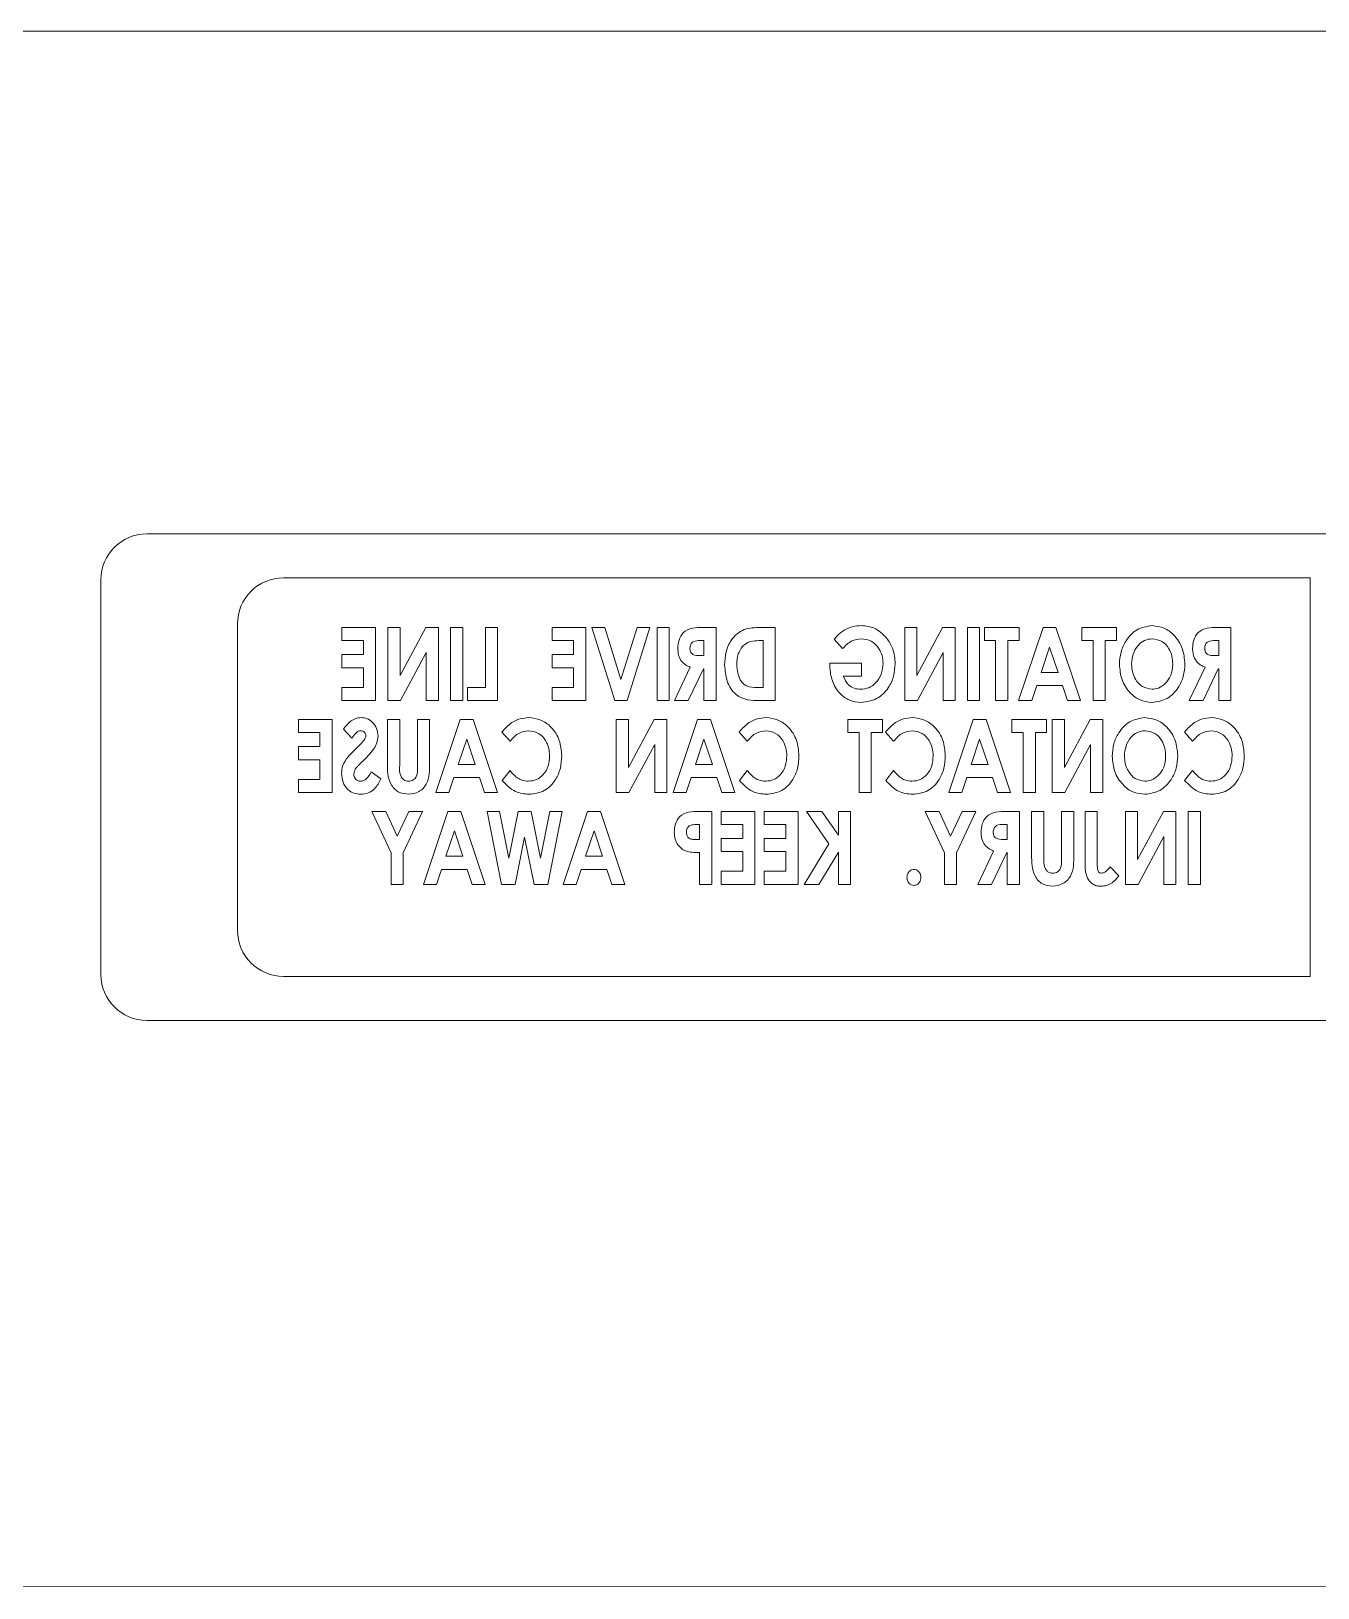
# Model space of a CAD drawing. Header units: feet. Extents: x -21 to 5170, y -254 to 1413.
# Drawn here: x 2312.673 to 2314.267, y 48.975 to 50.904 of the extents above; entities that cross this region are included whole.
import ezdxf

# ---------------------------------------------------------------- set-up
doc = ezdxf.new("R2010")
doc.units = ezdxf.units.FT
doc.header["$MEASUREMENT"] = 0
doc.layers.add('ATI CENTER SUPPORT', color=7, linetype='Continuous')

msp = doc.modelspace()

# ---------------------------------------------------------------- linework, layer by layer
at = {"layer": 'ATI CENTER SUPPORT', "color": 8, "linetype": 'Continuous', "lineweight": 15}
for p, q in [((2318.84262, 50.90399), (2101.30049, 50.90399)), ((2312.8161, 50.28096), (2316.80275, 50.28096)), ((2312.75912, 49.7349), (2312.75912, 50.22398)), ((2314.25791, 50.22635), (2312.98537, 50.22635)), ((2314.25791, 49.73253), (2314.25791, 50.22635)), ((2312.92839, 49.78951), (2312.92839, 50.16937)), ((2313.05782, 50.16486), (2313.05782, 50.14862)), ((2313.09956, 50.16486), (2313.05782, 50.16486)), ((2313.09956, 50.07441), (2313.09956, 50.16486)), ((2313.11476, 50.16486), (2313.11476, 50.07441)), ((2313.12983, 50.16486), (2313.11476, 50.16486)), ((2313.16176, 50.16486), (2313.12983, 50.10534)), ((2313.12983, 50.10534), (2313.12983, 50.16486)), ((2313.17738, 50.16486), (2313.16176, 50.16486)), ((2313.17738, 50.07441), (2313.17738, 50.16486)), ((2313.20765, 50.16486), (2313.19257, 50.16486)), ((2313.19257, 50.16486), (2313.19257, 50.07441)), ((2313.20765, 50.07441), (2313.20765, 50.16486)), ((2313.25067, 50.16486), (2313.2356, 50.16486)), ((2313.2356, 50.16486), (2313.2356, 50.09064)), ((2313.25067, 50.07441), (2313.25067, 50.16486)), ((2313.36003, 50.16486), (2313.31828, 50.16486)), ((2313.31828, 50.16486), (2313.31828, 50.14862)), ((2313.36003, 50.07441), (2313.36003, 50.16486)), ((2313.38359, 50.16486), (2313.36768, 50.16486)), ((2313.36768, 50.16486), (2313.39589, 50.07441)), ((2313.40363, 50.10061), (2313.38359, 50.16486)), ((2313.42364, 50.16486), (2313.40363, 50.10061)), ((2313.41141, 50.07441), (2313.43958, 50.16486)), ((2313.43958, 50.16486), (2313.42364, 50.16486)), ((2313.46347, 50.16486), (2313.44839, 50.16486)), ((2313.44839, 50.16486), (2313.44839, 50.07441)), ((2313.46347, 50.07441), (2313.46347, 50.16486)), ((2313.52157, 50.16486), (2313.50541, 50.16486)), ((2313.52157, 50.07441), (2313.52157, 50.16486)), ((2313.59475, 50.16486), (2313.57694, 50.16486)), ((2313.59475, 50.07441), (2313.59475, 50.16486)), ((2313.77032, 50.16486), (2313.75525, 50.16486)), ((2313.75525, 50.16486), (2313.75525, 50.07441)), ((2313.80225, 50.16486), (2313.77032, 50.10534)), ((2313.77032, 50.10534), (2313.77032, 50.16486)), ((2313.81787, 50.16486), (2313.80225, 50.16486)), ((2313.81787, 50.07441), (2313.81787, 50.16486)), ((2313.84814, 50.16486), (2313.83306, 50.16486)), ((2313.83306, 50.16486), (2313.83306, 50.07441)), ((2313.84814, 50.07441), (2313.84814, 50.16486)), ((2313.89696, 50.16486), (2313.85405, 50.16486)), ((2313.85405, 50.16486), (2313.85405, 50.14862)), ((2313.9267, 50.16486), (2313.89649, 50.07441)), ((2313.89696, 50.14862), (2313.89696, 50.16486)), ((2313.94277, 50.16486), (2313.9267, 50.16486)), ((2313.97303, 50.07441), (2313.94277, 50.16486)), ((2314.0178, 50.16486), (2313.97489, 50.16486)), ((2313.97489, 50.16486), (2313.97489, 50.14862)), ((2314.0178, 50.14862), (2314.0178, 50.16486)), ((2314.15951, 50.16486), (2314.14335, 50.16486)), ((2314.15951, 50.07441), (2314.15951, 50.16486)), ((2313.05782, 50.14862), (2313.08449, 50.14862)), ((2313.08449, 50.14862), (2313.08449, 50.13123)), ((2313.31828, 50.14862), (2313.34495, 50.14862)), ((2313.34495, 50.14862), (2313.34495, 50.13123)), ((2313.50234, 50.14862), (2313.5065, 50.14862)), ((2313.5065, 50.14862), (2313.5065, 50.13007)), ((2313.57458, 50.14862), (2313.57967, 50.14862)), ((2313.57967, 50.14862), (2313.57967, 50.09064)), ((2313.66794, 50.15047), (2313.67837, 50.13871)), ((2313.85405, 50.14862), (2313.86797, 50.14862)), ((2313.86797, 50.14862), (2313.86797, 50.07441)), ((2313.88305, 50.14862), (2313.89696, 50.14862)), ((2313.88305, 50.07441), (2313.88305, 50.14862)), ((2313.97489, 50.14862), (2313.9888, 50.14862)), ((2313.9888, 50.14862), (2313.9888, 50.07441)), ((2314.00388, 50.07441), (2314.00388, 50.14862)), ((2314.00388, 50.14862), (2314.0178, 50.14862)), ((2314.14029, 50.14862), (2314.14443, 50.14862)), ((2314.14443, 50.14862), (2314.14443, 50.13007)), ((2313.05782, 50.13123), (2313.05782, 50.11499)), ((2313.08449, 50.13123), (2313.05782, 50.13123)), ((2313.13047, 50.07441), (2313.1623, 50.13375)), ((2313.1623, 50.13375), (2313.1623, 50.07441)), ((2313.31828, 50.13123), (2313.31828, 50.11499)), ((2313.34495, 50.13123), (2313.31828, 50.13123)), ((2313.5065, 50.13007), (2313.50175, 50.13007)), ((2313.77096, 50.07441), (2313.80279, 50.13375)), ((2313.80279, 50.13375), (2313.80279, 50.07441)), ((2313.92423, 50.1092), (2313.93476, 50.1406)), ((2313.93476, 50.1406), (2313.94529, 50.1092)), ((2314.14443, 50.13007), (2314.13969, 50.13007)), ((2313.05782, 50.11499), (2313.08449, 50.11499)), ((2313.08449, 50.11499), (2313.08449, 50.09064)), ((2313.31828, 50.11499), (2313.34495, 50.11499)), ((2313.34495, 50.11499), (2313.34495, 50.09064)), ((2313.48953, 50.11568), (2313.46997, 50.07441)), ((2313.48709, 50.07441), (2313.50579, 50.11383)), ((2313.50579, 50.11383), (2313.5065, 50.11383)), ((2313.5065, 50.11383), (2313.5065, 50.07441)), ((2313.66247, 50.12079), (2313.66236, 50.11693)), ((2313.70179, 50.12079), (2313.66247, 50.12079)), ((2313.70179, 50.10456), (2313.70179, 50.12079)), ((2313.94529, 50.1092), (2313.92423, 50.1092)), ((2314.12747, 50.11568), (2314.1079, 50.07441)), ((2314.12503, 50.07441), (2314.14373, 50.11383)), ((2314.14373, 50.11383), (2314.14443, 50.11383)), ((2314.14443, 50.11383), (2314.14443, 50.07441)), ((2313.08449, 50.09064), (2313.05782, 50.09064)), ((2313.05782, 50.09064), (2313.05782, 50.07441)), ((2313.2356, 50.09064), (2313.21356, 50.09064)), ((2313.21356, 50.09064), (2313.21356, 50.07441)), ((2313.34495, 50.09064), (2313.31828, 50.09064)), ((2313.31828, 50.09064), (2313.31828, 50.07441)), ((2313.57967, 50.09064), (2313.5727, 50.09064)), ((2313.67915, 50.10456), (2313.70179, 50.10456)), ((2313.91266, 50.07441), (2313.91884, 50.09296)), ((2313.91884, 50.09296), (2313.95071, 50.09296)), ((2313.95071, 50.09296), (2313.95691, 50.07441)), ((2313.05782, 50.07441), (2313.09956, 50.07441)), ((2313.11476, 50.07441), (2313.13047, 50.07441)), ((2313.1623, 50.07441), (2313.17738, 50.07441)), ((2313.19257, 50.07441), (2313.20765, 50.07441)), ((2313.21356, 50.07441), (2313.25067, 50.07441)), ((2313.31828, 50.07441), (2313.36003, 50.07441)), ((2313.39589, 50.07441), (2313.41141, 50.07441)), ((2313.44839, 50.07441), (2313.46347, 50.07441)), ((2313.46997, 50.07441), (2313.48709, 50.07441)), ((2313.5065, 50.07441), (2313.52157, 50.07441)), ((2313.57666, 50.07441), (2313.59475, 50.07441)), ((2313.75525, 50.07441), (2313.77096, 50.07441)), ((2313.80279, 50.07441), (2313.81787, 50.07441)), ((2313.83306, 50.07441), (2313.84814, 50.07441)), ((2313.86797, 50.07441), (2313.88305, 50.07441)), ((2313.89649, 50.07441), (2313.91266, 50.07441)), ((2313.95691, 50.07441), (2313.97303, 50.07441)), ((2313.9888, 50.07441), (2314.00388, 50.07441)), ((2314.1079, 50.07441), (2314.12503, 50.07441)), ((2314.14443, 50.07441), (2314.15951, 50.07441)), ((2313.04569, 50.0509), (2313.00394, 50.0509)), ((2313.00394, 50.0509), (2313.00394, 50.03467)), ((2313.04569, 49.96045), (2313.04569, 50.0509)), ((2313.12942, 50.0509), (2313.11434, 50.0509)), ((2313.11434, 50.0509), (2313.11434, 49.99694)), ((2313.12942, 49.9942), (2313.12942, 50.0509)), ((2313.16652, 50.0509), (2313.15145, 50.0509)), ((2313.15145, 50.0509), (2313.15145, 49.99205)), ((2313.16652, 49.99694), (2313.16652, 50.0509)), ((2313.20438, 50.0509), (2313.17418, 49.96045)), ((2313.22046, 50.0509), (2313.20438, 50.0509)), ((2313.25072, 49.96045), (2313.22046, 50.0509)), ((2313.39788, 50.0509), (2313.39788, 49.96045)), ((2313.41296, 50.0509), (2313.39788, 50.0509)), ((2313.44488, 50.0509), (2313.41296, 49.99138)), ((2313.41296, 49.99138), (2313.41296, 50.0509)), ((2313.4605, 50.0509), (2313.44488, 50.0509)), ((2313.4605, 49.96045), (2313.4605, 50.0509)), ((2313.49836, 50.0509), (2313.46816, 49.96045)), ((2313.51444, 50.0509), (2313.49836, 50.0509)), ((2313.54469, 49.96045), (2313.51444, 50.0509)), ((2313.72781, 50.0509), (2313.6849, 50.0509)), ((2313.6849, 50.0509), (2313.6849, 50.03467)), ((2313.72781, 50.03467), (2313.72781, 50.0509)), ((2313.84, 50.0509), (2313.80979, 49.96045)), ((2313.85607, 50.0509), (2313.84, 50.0509)), ((2313.88633, 49.96045), (2313.85607, 50.0509)), ((2313.9311, 50.0509), (2313.88819, 50.0509)), ((2313.88819, 50.0509), (2313.88819, 50.03467)), ((2313.9311, 50.03467), (2313.9311, 50.0509)), ((2313.95325, 50.0509), (2313.93817, 50.0509)), ((2313.93817, 50.0509), (2313.93817, 49.96045)), ((2313.95325, 49.99138), (2313.95325, 50.0509)), ((2313.98518, 50.0509), (2313.95325, 49.99138)), ((2314.00079, 50.0509), (2313.98518, 50.0509)), ((2314.00079, 49.96045), (2314.00079, 50.0509)), ((2313.00394, 50.03467), (2313.03061, 50.03467)), ((2313.03061, 50.03467), (2313.03061, 50.01727)), ((2313.05972, 50.03882), (2313.07012, 50.02771)), ((2313.25605, 50.03521), (2313.26616, 50.02383)), ((2313.55003, 50.03521), (2313.56014, 50.02383)), ((2313.6849, 50.03467), (2313.69881, 50.03467)), ((2313.69881, 50.03467), (2313.69881, 49.96045)), ((2313.71389, 49.96045), (2313.71389, 50.03467)), ((2313.71389, 50.03467), (2313.72781, 50.03467)), ((2313.7314, 50.03521), (2313.74151, 50.02383)), ((2313.88819, 50.03467), (2313.9021, 50.03467)), ((2313.9021, 50.03467), (2313.9021, 49.96045)), ((2313.91718, 49.96045), (2313.91718, 50.03467)), ((2313.91718, 50.03467), (2313.9311, 50.03467)), ((2314.10192, 50.03521), (2314.11203, 50.02383)), ((2313.03061, 50.01727), (2313.00394, 50.01727)), ((2313.00394, 50.01727), (2313.00394, 50.00103)), ((2313.20192, 49.99524), (2313.21245, 50.02664)), ((2313.21245, 50.02664), (2313.22297, 49.99524)), ((2313.41359, 49.96045), (2313.44542, 50.01979)), ((2313.44542, 50.01979), (2313.44542, 49.96045)), ((2313.4959, 49.99524), (2313.50642, 50.02664)), ((2313.50642, 50.02664), (2313.51695, 49.99524)), ((2313.83754, 49.99524), (2313.84806, 50.02664)), ((2313.84806, 50.02664), (2313.85859, 49.99524)), ((2313.95388, 49.96045), (2313.98572, 50.01979)), ((2313.98572, 50.01979), (2313.98572, 49.96045)), ((2313.00394, 50.00103), (2313.03061, 50.00103)), ((2313.03061, 50.00103), (2313.03061, 49.97668)), ((2313.22297, 49.99524), (2313.20192, 49.99524)), ((2313.51695, 49.99524), (2313.4959, 49.99524)), ((2313.85859, 49.99524), (2313.83754, 49.99524)), ((2313.03061, 49.97668), (2313.00394, 49.97668)), ((2313.00394, 49.97668), (2313.00394, 49.96045)), ((2313.1061, 49.97739), (2313.09393, 49.98596)), ((2313.19034, 49.96045), (2313.19652, 49.979)), ((2313.19652, 49.979), (2313.22839, 49.979)), ((2313.22839, 49.979), (2313.23459, 49.96045)), ((2313.26616, 49.98752), (2313.25636, 49.9754)), ((2313.48432, 49.96045), (2313.4905, 49.979)), ((2313.4905, 49.979), (2313.52237, 49.979)), ((2313.52237, 49.979), (2313.52857, 49.96045)), ((2313.56014, 49.98752), (2313.55034, 49.9754)), ((2313.74151, 49.98752), (2313.73171, 49.9754)), ((2313.82596, 49.96045), (2313.83214, 49.979)), ((2313.83214, 49.979), (2313.86401, 49.979)), ((2313.86401, 49.979), (2313.87021, 49.96045)), ((2314.11203, 49.98752), (2314.10222, 49.9754)), ((2313.00394, 49.96045), (2313.04569, 49.96045)), ((2313.17418, 49.96045), (2313.19034, 49.96045)), ((2313.23459, 49.96045), (2313.25072, 49.96045)), ((2313.39788, 49.96045), (2313.41359, 49.96045)), ((2313.44542, 49.96045), (2313.4605, 49.96045)), ((2313.46816, 49.96045), (2313.48432, 49.96045)), ((2313.52857, 49.96045), (2313.54469, 49.96045)), ((2313.69881, 49.96045), (2313.71389, 49.96045)), ((2313.80979, 49.96045), (2313.82596, 49.96045)), ((2313.87021, 49.96045), (2313.88633, 49.96045)), ((2313.9021, 49.96045), (2313.91718, 49.96045)), ((2313.93817, 49.96045), (2313.95388, 49.96045)), ((2313.98572, 49.96045), (2314.00079, 49.96045)), ((2313.11208, 49.93694), (2313.09504, 49.93694)), ((2313.09504, 49.93694), (2313.11881, 49.88566)), ((2313.12635, 49.90614), (2313.11208, 49.93694)), ((2313.14065, 49.93694), (2313.12635, 49.90614)), ((2313.13389, 49.88566), (2313.15766, 49.93694)), ((2313.15766, 49.93694), (2313.14065, 49.93694)), ((2313.18915, 49.93694), (2313.15894, 49.84649)), ((2313.20522, 49.93694), (2313.18915, 49.93694)), ((2313.23548, 49.84649), (2313.20522, 49.93694)), ((2313.25326, 49.93694), (2313.23791, 49.93694)), ((2313.23791, 49.93694), (2313.25566, 49.84649)), ((2313.26459, 49.87919), (2313.25326, 49.93694)), ((2313.27625, 49.93694), (2313.26459, 49.87919)), ((2313.29229, 49.93694), (2313.27625, 49.93694)), ((2313.30402, 49.87919), (2313.29229, 49.93694)), ((2313.31536, 49.93694), (2313.30402, 49.87919)), ((2313.31291, 49.84649), (2313.33069, 49.93694)), ((2313.33069, 49.93694), (2313.31536, 49.93694)), ((2313.36217, 49.93694), (2313.33196, 49.84649)), ((2313.37824, 49.93694), (2313.36217, 49.93694)), ((2313.4085, 49.84649), (2313.37824, 49.93694)), ((2313.51612, 49.93694), (2313.50036, 49.93694)), ((2313.51612, 49.84649), (2313.51612, 49.93694)), ((2313.56958, 49.93694), (2313.52783, 49.93694)), ((2313.52783, 49.93694), (2313.52783, 49.92071)), ((2313.56958, 49.84649), (2313.56958, 49.93694)), ((2313.5813, 49.93694), (2313.5813, 49.92071)), ((2313.62304, 49.93694), (2313.5813, 49.93694)), ((2313.62304, 49.84649), (2313.62304, 49.93694)), ((2313.65257, 49.93694), (2313.6334, 49.93694)), ((2313.6334, 49.93694), (2313.66107, 49.89693)), ((2313.67303, 49.90739), (2313.65257, 49.93694)), ((2313.6881, 49.93694), (2313.67303, 49.93694)), ((2313.67303, 49.93694), (2313.67303, 49.90739)), ((2313.6881, 49.84649), (2313.6881, 49.93694)), ((2313.78076, 49.93694), (2313.80453, 49.88566)), ((2313.79779, 49.93694), (2313.78076, 49.93694)), ((2313.81207, 49.90614), (2313.79779, 49.93694)), ((2313.82637, 49.93694), (2313.81207, 49.90614)), ((2313.81961, 49.88566), (2313.84338, 49.93694)), ((2313.84338, 49.93694), (2313.82637, 49.93694)), ((2313.89742, 49.93694), (2313.88126, 49.93694)), ((2313.89742, 49.84649), (2313.89742, 49.93694)), ((2313.92769, 49.93694), (2313.91261, 49.93694)), ((2313.91261, 49.93694), (2313.91261, 49.88298)), ((2313.92769, 49.88024), (2313.92769, 49.93694)), ((2313.94972, 49.93694), (2313.94972, 49.87809)), ((2313.9648, 49.93694), (2313.94972, 49.93694)), ((2313.9648, 49.88298), (2313.9648, 49.93694)), ((2313.99391, 49.93694), (2313.97883, 49.93694)), ((2313.97883, 49.93694), (2313.97883, 49.87689)), ((2313.99391, 49.87312), (2313.99391, 49.93694)), ((2314.04389, 49.93694), (2314.02882, 49.93694)), ((2314.02882, 49.93694), (2314.02882, 49.84649)), ((2314.07582, 49.93694), (2314.04389, 49.87742)), ((2314.04389, 49.87742), (2314.04389, 49.93694)), ((2314.09144, 49.93694), (2314.07582, 49.93694)), ((2314.09144, 49.84649), (2314.09144, 49.93694)), ((2314.10663, 49.93694), (2314.10663, 49.84649)), ((2314.12171, 49.93694), (2314.10663, 49.93694)), ((2314.12171, 49.84649), (2314.12171, 49.93694)), ((2313.18668, 49.88128), (2313.19721, 49.91268)), ((2313.19721, 49.91268), (2313.20774, 49.88128)), ((2313.35971, 49.88128), (2313.37024, 49.91268)), ((2313.37024, 49.91268), (2313.38076, 49.88128)), ((2313.49708, 49.92071), (2313.50105, 49.92071)), ((2313.50105, 49.92071), (2313.50105, 49.90215)), ((2313.52783, 49.92071), (2313.55451, 49.92071)), ((2313.55451, 49.92071), (2313.55451, 49.90331)), ((2313.5813, 49.92071), (2313.60797, 49.92071)), ((2313.60797, 49.92071), (2313.60797, 49.90331)), ((2313.8782, 49.92071), (2313.88235, 49.92071)), ((2313.88235, 49.92071), (2313.88235, 49.90215)), ((2313.27249, 49.84649), (2313.2843, 49.90496)), ((2313.2843, 49.90496), (2313.29617, 49.84649)), ((2313.50105, 49.90215), (2313.49657, 49.90215)), ((2313.52783, 49.90331), (2313.52783, 49.88708)), ((2313.55451, 49.90331), (2313.52783, 49.90331)), ((2313.5813, 49.90331), (2313.5813, 49.88708)), ((2313.60797, 49.90331), (2313.5813, 49.90331)), ((2313.66107, 49.89693), (2313.6307, 49.84649)), ((2313.88235, 49.90215), (2313.8776, 49.90215)), ((2314.04452, 49.84649), (2314.07636, 49.90583)), ((2314.07636, 49.90583), (2314.07636, 49.84649)), ((2313.11881, 49.88566), (2313.11881, 49.84649)), ((2313.13389, 49.84649), (2313.13389, 49.88566)), ((2313.20774, 49.88128), (2313.18668, 49.88128)), ((2313.38076, 49.88128), (2313.35971, 49.88128)), ((2313.50105, 49.88592), (2313.50105, 49.84649)), ((2313.52783, 49.88708), (2313.55451, 49.88708)), ((2313.55451, 49.88708), (2313.55451, 49.86272)), ((2313.5813, 49.88708), (2313.60797, 49.88708)), ((2313.60797, 49.88708), (2313.60797, 49.86272)), ((2313.64896, 49.84649), (2313.67303, 49.88646)), ((2313.67303, 49.88646), (2313.67303, 49.84649)), ((2313.80453, 49.88566), (2313.80453, 49.84649)), ((2313.81961, 49.84649), (2313.81961, 49.88566)), ((2313.86539, 49.88776), (2313.84582, 49.84649)), ((2313.86294, 49.84649), (2313.88164, 49.88592)), ((2313.88164, 49.88592), (2313.88235, 49.88592)), ((2313.88235, 49.88592), (2313.88235, 49.84649)), ((2313.1751, 49.84649), (2313.18128, 49.86504)), ((2313.18128, 49.86504), (2313.21316, 49.86504)), ((2313.21316, 49.86504), (2313.21935, 49.84649)), ((2313.34813, 49.84649), (2313.35431, 49.86504)), ((2313.35431, 49.86504), (2313.38618, 49.86504)), ((2313.38618, 49.86504), (2313.39237, 49.84649)), ((2313.55451, 49.86272), (2313.52783, 49.86272)), ((2313.52783, 49.86272), (2313.52783, 49.84649)), ((2313.60797, 49.86272), (2313.5813, 49.86272)), ((2313.5813, 49.86272), (2313.5813, 49.84649)), ((2314.02058, 49.85698), (2314.00972, 49.86834)), ((2313.11881, 49.84649), (2313.13389, 49.84649)), ((2313.15894, 49.84649), (2313.1751, 49.84649)), ((2313.21935, 49.84649), (2313.23548, 49.84649)), ((2313.25566, 49.84649), (2313.27249, 49.84649)), ((2313.29617, 49.84649), (2313.31291, 49.84649)), ((2313.33196, 49.84649), (2313.34813, 49.84649)), ((2313.39237, 49.84649), (2313.4085, 49.84649)), ((2313.50105, 49.84649), (2313.51612, 49.84649)), ((2313.52783, 49.84649), (2313.56958, 49.84649)), ((2313.5813, 49.84649), (2313.62304, 49.84649)), ((2313.6307, 49.84649), (2313.64896, 49.84649)), ((2313.67303, 49.84649), (2313.6881, 49.84649)), ((2313.80453, 49.84649), (2313.81961, 49.84649)), ((2313.84582, 49.84649), (2313.86294, 49.84649)), ((2313.88235, 49.84649), (2313.89742, 49.84649)), ((2314.02882, 49.84649), (2314.04452, 49.84649)), ((2314.07636, 49.84649), (2314.09144, 49.84649)), ((2314.10663, 49.84649), (2314.12171, 49.84649)), ((2314.25791, 49.73253), (2312.98537, 49.73253)), ((2312.8161, 49.67792), (2316.80275, 49.67792))]:
    msp.add_line(p, q, dxfattribs=at)
msp.add_lwpolyline([(2317.87777, 48.97464), (2102.26535, 49.0547)], dxfattribs=at)
for centre, start, end in [((2312.8161, 50.22397), 90.0039, 179.9957), ((2312.98537, 50.16937), 89.99607, 180.00352), ((2312.98537, 49.7895), 179.9965, 270.0039), ((2312.8161, 49.73491), 180.00427, 269.99612)]:
    msp.add_arc(centre, 0.05698, start, end, dxfattribs=at)
for points, knots in [([(2313.50541, 50.16486), (2313.50103, 50.16487), (2313.49234, 50.16488), (2313.48057, 50.15969), (2313.47481, 50.14946), (2313.47429, 50.1426), (2313.47402, 50.13917)], [0, 0, 0, 0, 0.2818154, 0.5589455, 0.779141, 1, 1, 1, 1]), ([(2313.57694, 50.16486), (2313.56986, 50.16477), (2313.55582, 50.1646), (2313.54009, 50.15128), (2313.53313, 50.13469), (2313.53246, 50.12381), (2313.53212, 50.11836)], [0, 0, 0, 0, 0.2811139, 0.5579627, 0.7787629, 1, 1, 1, 1]), ([(2313.70164, 50.16718), (2313.69795, 50.16697), (2313.69135, 50.16659), (2313.68527, 50.16403), (2313.68259, 50.1629)], [0, 0, 0, 0, 0.5597584, 1, 1, 1, 1]), ([(2313.7333, 50.15136), (2313.72839, 50.15643), (2313.7196, 50.16551), (2313.70714, 50.16667), (2313.70164, 50.16718)], [0, 0, 0, 0, 0.558959, 1, 1, 1, 1]), ([(2314.06182, 50.16718), (2314.05533, 50.16611), (2314.04231, 50.16395), (2314.02958, 50.14991), (2314.0224, 50.13472), (2314.02173, 50.12448), (2314.02139, 50.11936)], [0, 0, 0, 0, 0.27840013, 0.55838051, 0.77905203, 1, 1, 1, 1]), ([(2314.10257, 50.11967), (2314.10195, 50.12617), (2314.10072, 50.13916), (2314.09076, 50.15483), (2314.07712, 50.16521), (2314.06692, 50.16652), (2314.06182, 50.16718)], [0, 0, 0, 0, 0.2802821, 0.560118, 0.7803087, 1, 1, 1, 1]), ([(2314.14335, 50.16486), (2314.13896, 50.16487), (2314.13028, 50.16488), (2314.11851, 50.15968), (2314.11275, 50.14946), (2314.11223, 50.1426), (2314.11197, 50.13917)], [0, 0, 0, 0, 0.2818399, 0.5589072, 0.7791218, 1, 1, 1, 1]), ([(2313.4891, 50.13938), (2313.48927, 50.14095), (2313.48953, 50.14329), (2313.49133, 50.14588), (2313.49502, 50.14882), (2313.49909, 50.14871), (2313.50234, 50.14862)], [0, 0, 0, 0, 0.2498098, 0.375475, 0.5010183, 1, 1, 1, 1]), ([(2313.55423, 50.14138), (2313.55577, 50.14279), (2313.55884, 50.14563), (2313.56597, 50.14818), (2313.57132, 50.14846), (2313.57458, 50.14862)], [0, 0, 0, 0, 0.2796099, 0.5597544, 1, 1, 1, 1]), ([(2313.68259, 50.1629), (2313.6795, 50.161), (2313.67398, 50.15759), (2313.66979, 50.15265), (2313.66794, 50.15047)], [0, 0, 0, 0, 0.5592263, 1, 1, 1, 1]), ([(2313.67837, 50.13871), (2313.68194, 50.1425), (2313.68831, 50.14926), (2313.69744, 50.15043), (2313.70146, 50.15094)], [0, 0, 0, 0, 0.5600741, 1, 1, 1, 1]), ([(2313.70146, 50.15094), (2313.70574, 50.15034), (2313.71432, 50.14912), (2313.72294, 50.14012), (2313.72778, 50.13019), (2313.72823, 50.12347), (2313.72846, 50.1201)], [0, 0, 0, 0, 0.2788496, 0.5585137, 0.7791142, 1, 1, 1, 1]), ([(2313.74353, 50.12009), (2313.74305, 50.12642), (2313.74218, 50.13773), (2313.73601, 50.14719), (2313.7333, 50.15136)], [0, 0, 0, 0, 0.5596332, 1, 1, 1, 1]), ([(2314.03647, 50.11958), (2314.03681, 50.12379), (2314.03748, 50.13222), (2314.04363, 50.14246), (2314.05209, 50.14971), (2314.05872, 50.15053), (2314.06204, 50.15094)], [0, 0, 0, 0, 0.2804857, 0.5604562, 0.7804608, 1, 1, 1, 1]), ([(2314.06204, 50.15094), (2314.06626, 50.15026), (2314.07473, 50.14888), (2314.0828, 50.13948), (2314.08695, 50.12942), (2314.08731, 50.12278), (2314.08749, 50.11945)], [0, 0, 0, 0, 0.27834757, 0.55808864, 0.77886325, 1, 1, 1, 1]), ([(2314.12704, 50.13938), (2314.12721, 50.14095), (2314.12747, 50.14329), (2314.12926, 50.14589), (2314.13297, 50.14882), (2314.13704, 50.14871), (2314.14029, 50.14862)], [0, 0, 0, 0, 0.24972223, 0.3753701, 0.50108735, 1, 1, 1, 1]), ([(2313.47402, 50.13917), (2313.47419, 50.13634), (2313.47452, 50.13069), (2313.47809, 50.12345), (2313.48347, 50.11843), (2313.48751, 50.1166), (2313.48953, 50.11568)], [0, 0, 0, 0, 0.2802423, 0.5596173, 0.7796806, 1, 1, 1, 1]), ([(2313.50175, 50.13007), (2313.4986, 50.13009), (2313.49466, 50.13011), (2313.49092, 50.13286), (2313.48933, 50.13554), (2313.48919, 50.13785), (2313.4891, 50.13938)], [0, 0, 0, 0, 0.498917, 0.6241425, 0.7496627, 1, 1, 1, 1]), ([(2313.5472, 50.11865), (2313.5474, 50.12327), (2313.54774, 50.13152), (2313.55225, 50.13837), (2313.55423, 50.14138)], [0, 0, 0, 0, 0.5606427, 1, 1, 1, 1]), ([(2314.11197, 50.13917), (2314.11213, 50.13634), (2314.11246, 50.13069), (2314.11603, 50.12345), (2314.1214, 50.11843), (2314.12545, 50.1166), (2314.12747, 50.11568)], [0, 0, 0, 0, 0.2802357, 0.5596041, 0.7795523, 1, 1, 1, 1]), ([(2314.13969, 50.13007), (2314.13654, 50.13009), (2314.1326, 50.13011), (2314.12886, 50.13286), (2314.12727, 50.13554), (2314.12713, 50.13785), (2314.12704, 50.13938)], [0, 0, 0, 0, 0.498917, 0.6241425, 0.7496627, 1, 1, 1, 1]), ([(2313.53212, 50.11836), (2313.53269, 50.11163), (2313.53383, 50.09822), (2313.54412, 50.08117), (2313.56075, 50.0742), (2313.57133, 50.07434), (2313.57666, 50.07441)], [0, 0, 0, 0, 0.2808666, 0.5600273, 0.7784204, 1, 1, 1, 1]), ([(2313.5727, 50.09064), (2313.56798, 50.09069), (2313.5614, 50.09076), (2313.55453, 50.09554), (2313.54854, 50.10371), (2313.54779, 50.11211), (2313.5472, 50.11865)], [0, 0, 0, 0, 0.31409677, 0.43769433, 0.56155964, 1, 1, 1, 1]), ([(2313.66236, 50.11693), (2313.66302, 50.11077), (2313.66434, 50.09844), (2313.67346, 50.08334), (2313.68658, 50.07347), (2313.69634, 50.07255), (2313.70122, 50.07209)], [0, 0, 0, 0, 0.2802094, 0.5602716, 0.7800197, 1, 1, 1, 1]), ([(2313.72846, 50.1201), (2313.72806, 50.11569), (2313.72727, 50.10687), (2313.7203, 50.09637), (2313.71098, 50.08943), (2313.70404, 50.08869), (2313.70057, 50.08832)], [0, 0, 0, 0, 0.2802493, 0.5601011, 0.7800796, 1, 1, 1, 1]), ([(2313.70122, 50.07209), (2313.70794, 50.07296), (2313.72136, 50.07471), (2313.73511, 50.08863), (2313.74229, 50.10434), (2313.74312, 50.11484), (2313.74353, 50.12009)], [0, 0, 0, 0, 0.27911308, 0.55828099, 0.7790897, 1, 1, 1, 1]), ([(2314.02139, 50.11936), (2314.02194, 50.11288), (2314.02304, 50.09992), (2314.03307, 50.08447), (2314.04642, 50.07382), (2314.05661, 50.07266), (2314.06171, 50.07209)], [0, 0, 0, 0, 0.280298, 0.5601716, 0.7802075, 1, 1, 1, 1]), ([(2314.06176, 50.08832), (2314.05759, 50.08904), (2314.04922, 50.09049), (2314.04132, 50.09982), (2314.03704, 50.10971), (2314.03666, 50.11629), (2314.03647, 50.11958)], [0, 0, 0, 0, 0.27811956, 0.5581464, 0.77894612, 1, 1, 1, 1]), ([(2314.06171, 50.07209), (2314.06826, 50.07304), (2314.08139, 50.07496), (2314.09422, 50.08906), (2314.10151, 50.10425), (2314.10221, 50.11453), (2314.10257, 50.11967)], [0, 0, 0, 0, 0.2786625, 0.5583659, 0.7790941, 1, 1, 1, 1]), ([(2314.08749, 50.11945), (2314.08714, 50.11437), (2314.08649, 50.10531), (2314.08077, 50.09834), (2314.07825, 50.09528)], [0, 0, 0, 0, 0.5601541, 1, 1, 1, 1]), ([(2313.70057, 50.08832), (2313.69787, 50.08853), (2313.69247, 50.08894), (2313.68397, 50.09432), (2313.68098, 50.10067), (2313.67915, 50.10456)], [0, 0, 0, 0, 0.2806202, 0.5604217, 1, 1, 1, 1]), ([(2314.07825, 50.09528), (2314.07553, 50.09308), (2314.07068, 50.08914), (2314.06449, 50.08857), (2314.06176, 50.08832)], [0, 0, 0, 0, 0.5596243, 1, 1, 1, 1]), ([(2313.08171, 50.05322), (2313.07915, 50.05294), (2313.07403, 50.05237), (2313.06621, 50.04719), (2313.06218, 50.04199), (2313.05972, 50.03882)], [0, 0, 0, 0, 0.279604, 0.5593755, 1, 1, 1, 1]), ([(2313.10263, 50.03028), (2313.10231, 50.03352), (2313.10166, 50.04), (2313.09627, 50.04751), (2313.08936, 50.05248), (2313.08426, 50.05297), (2313.08171, 50.05322)], [0, 0, 0, 0, 0.2800134, 0.5598155, 0.7799746, 1, 1, 1, 1]), ([(2313.28943, 50.05322), (2313.28576, 50.05289), (2313.27843, 50.05224), (2313.26629, 50.04657), (2313.25993, 50.03951), (2313.25605, 50.03521)], [0, 0, 0, 0, 0.2802182, 0.5606496, 1, 1, 1, 1]), ([(2313.33027, 50.00582), (2313.32975, 50.01236), (2313.32871, 50.02541), (2313.31864, 50.04116), (2313.30478, 50.0513), (2313.29454, 50.05258), (2313.28943, 50.05322)], [0, 0, 0, 0, 0.2804239, 0.5599108, 0.7802019, 1, 1, 1, 1]), ([(2313.58341, 50.05322), (2313.57974, 50.05289), (2313.57241, 50.05224), (2313.56027, 50.04657), (2313.55391, 50.03951), (2313.55003, 50.03521)], [0, 0, 0, 0, 0.2802182, 0.5606496, 1, 1, 1, 1]), ([(2313.62425, 50.00582), (2313.62373, 50.01236), (2313.62269, 50.02541), (2313.61262, 50.04116), (2313.59875, 50.0513), (2313.58852, 50.05258), (2313.58341, 50.05322)], [0, 0, 0, 0, 0.2804239, 0.5599108, 0.7802019, 1, 1, 1, 1]), ([(2313.76478, 50.05322), (2313.76111, 50.05289), (2313.75378, 50.05224), (2313.74164, 50.04657), (2313.73528, 50.03951), (2313.7314, 50.03521)], [0, 0, 0, 0, 0.2802182, 0.5606496, 1, 1, 1, 1]), ([(2313.80562, 50.00582), (2313.8051, 50.01236), (2313.80406, 50.02541), (2313.79399, 50.04116), (2313.78013, 50.0513), (2313.76989, 50.05258), (2313.76478, 50.05322)], [0, 0, 0, 0, 0.2804239, 0.5599108, 0.7802019, 1, 1, 1, 1]), ([(2314.05293, 50.05322), (2314.04644, 50.05215), (2314.03343, 50.04999), (2314.0207, 50.03595), (2314.01351, 50.02076), (2314.01284, 50.01052), (2314.01251, 50.0054)], [0, 0, 0, 0, 0.2784001, 0.5583805, 0.7790522, 1, 1, 1, 1]), ([(2314.09368, 50.00571), (2314.09307, 50.01221), (2314.09184, 50.0252), (2314.08188, 50.04087), (2314.06824, 50.05126), (2314.05803, 50.05257), (2314.05293, 50.05322)], [0, 0, 0, 0, 0.2802821, 0.5601181, 0.7803088, 1, 1, 1, 1]), ([(2314.13529, 50.05322), (2314.13163, 50.05289), (2314.1243, 50.05224), (2314.11216, 50.04657), (2314.1058, 50.03951), (2314.10192, 50.03521)], [0, 0, 0, 0, 0.2802182, 0.5606496, 1, 1, 1, 1]), ([(2314.17614, 50.00582), (2314.17562, 50.01236), (2314.17458, 50.02541), (2314.16451, 50.04116), (2314.15064, 50.0513), (2314.14041, 50.05258), (2314.13529, 50.05322)], [0, 0, 0, 0, 0.2804142, 0.5599261, 0.7802095, 1, 1, 1, 1]), ([(2313.07012, 50.02771), (2313.07166, 50.03008), (2313.07381, 50.03338), (2313.07794, 50.03649), (2313.08015, 50.03682), (2313.08126, 50.03698)], [0, 0, 0, 0, 0.560263, 0.7804454, 1, 1, 1, 1]), ([(2313.08126, 50.03698), (2313.08217, 50.0369), (2313.08397, 50.03674), (2313.08598, 50.03511), (2313.08733, 50.03319), (2313.08748, 50.03177), (2313.08755, 50.03106)], [0, 0, 0, 0, 0.2796333, 0.5591441, 0.7797869, 1, 1, 1, 1]), ([(2313.08287, 49.99853), (2313.08805, 50.00353), (2313.09525, 50.01049), (2313.10172, 50.02181), (2313.10232, 50.02746), (2313.10263, 50.03028)], [0, 0, 0, 0, 0.5605215, 0.7803879, 1, 1, 1, 1]), ([(2313.08755, 50.03106), (2313.08748, 50.0302), (2313.08734, 50.02866), (2313.08658, 50.02732), (2313.08624, 50.02673)], [0, 0, 0, 0, 0.5592792, 1, 1, 1, 1]), ([(2313.26616, 50.02383), (2313.26969, 50.02783), (2313.27599, 50.03495), (2313.2853, 50.03636), (2313.28939, 50.03698)], [0, 0, 0, 0, 0.5607017, 1, 1, 1, 1]), ([(2313.28939, 50.03698), (2313.2936, 50.03631), (2313.30204, 50.03495), (2313.31019, 50.02572), (2313.31459, 50.01579), (2313.31499, 50.00917), (2313.31519, 50.00585)], [0, 0, 0, 0, 0.2783774, 0.5581691, 0.7789557, 1, 1, 1, 1]), ([(2313.56014, 50.02383), (2313.56367, 50.02783), (2313.56996, 50.03495), (2313.57928, 50.03636), (2313.58337, 50.03698)], [0, 0, 0, 0, 0.5607017, 1, 1, 1, 1]), ([(2313.58337, 50.03698), (2313.58758, 50.03631), (2313.59602, 50.03495), (2313.60417, 50.02572), (2313.60857, 50.01579), (2313.60897, 50.00917), (2313.60917, 50.00585)], [0, 0, 0, 0, 0.2783774, 0.5581691, 0.7789557, 1, 1, 1, 1]), ([(2313.74151, 50.02383), (2313.74504, 50.02783), (2313.75134, 50.03495), (2313.76065, 50.03636), (2313.76474, 50.03698)], [0, 0, 0, 0, 0.5607017, 1, 1, 1, 1]), ([(2313.76474, 50.03698), (2313.76895, 50.03631), (2313.77739, 50.03495), (2313.78555, 50.02573), (2313.78994, 50.01579), (2313.79034, 50.00917), (2313.79055, 50.00585)], [0, 0, 0, 0, 0.27836878, 0.55822274, 0.77896255, 1, 1, 1, 1]), ([(2314.02758, 50.00562), (2314.02792, 50.00984), (2314.02859, 50.01826), (2314.03475, 50.0285), (2314.04321, 50.03575), (2314.04984, 50.03657), (2314.05315, 50.03698)], [0, 0, 0, 0, 0.2804858, 0.5604563, 0.7804607, 1, 1, 1, 1]), ([(2314.05315, 50.03698), (2314.05738, 50.0363), (2314.06585, 50.03492), (2314.07392, 50.02552), (2314.07806, 50.01546), (2314.07843, 50.00882), (2314.07861, 50.00549)], [0, 0, 0, 0, 0.2783476, 0.5580883, 0.7788629, 1, 1, 1, 1]), ([(2314.11203, 50.02383), (2314.11556, 50.02783), (2314.12185, 50.03495), (2314.13117, 50.03636), (2314.13526, 50.03698)], [0, 0, 0, 0, 0.5607017, 1, 1, 1, 1]), ([(2314.13526, 50.03698), (2314.13947, 50.03631), (2314.14791, 50.03496), (2314.15607, 50.02572), (2314.16046, 50.01579), (2314.16086, 50.00917), (2314.16106, 50.00585)], [0, 0, 0, 0, 0.278459, 0.5582345, 0.7789684, 1, 1, 1, 1]), ([(2313.07559, 50.01506), (2313.07366, 50.01316), (2313.07022, 50.00976), (2313.06695, 50.00619), (2313.06552, 50.00462)], [0, 0, 0, 0, 0.5601481, 1, 1, 1, 1]), ([(2313.08624, 50.02673), (2313.08435, 50.02447), (2313.08096, 50.02042), (2313.07723, 50.0167), (2313.07559, 50.01506)], [0, 0, 0, 0, 0.5597403, 1, 1, 1, 1]), ([(2313.06552, 50.00462), (2313.06292, 50.00115), (2313.05827, 49.99494), (2313.05766, 49.98726), (2313.0574, 49.98388)], [0, 0, 0, 0, 0.559849, 1, 1, 1, 1]), ([(2313.07247, 49.98293), (2313.07291, 49.98509), (2313.07364, 49.98866), (2313.07699, 49.99247), (2313.07984, 49.99557), (2313.08186, 49.99755), (2313.08287, 49.99853)], [0, 0, 0, 0, 0.3373517, 0.5580709, 0.7790476, 1, 1, 1, 1]), ([(2313.11434, 49.99694), (2313.11431, 49.99249), (2313.11425, 49.98362), (2313.11753, 49.97058), (2313.12691, 49.95983), (2313.13589, 49.9587), (2313.14037, 49.95813)], [0, 0, 0, 0, 0.2518763, 0.5015662, 0.7510876, 1, 1, 1, 1]), ([(2313.14069, 49.97436), (2313.1396, 49.97444), (2313.13742, 49.97458), (2313.13445, 49.97609), (2313.13207, 49.97835), (2313.12898, 49.98419), (2313.12922, 49.98975), (2313.12942, 49.9942)], [0, 0, 0, 0, 0.1252486, 0.2502259, 0.3752701, 0.5003012, 1, 1, 1, 1]), ([(2313.14037, 49.95813), (2313.14483, 49.95875), (2313.15375, 49.96), (2313.16673, 49.97399), (2313.16661, 49.98776), (2313.16652, 49.99694)], [0, 0, 0, 0, 0.2496827, 0.4997085, 1, 1, 1, 1]), ([(2313.15145, 49.99205), (2313.15153, 49.988), (2313.15164, 49.98294), (2313.1486, 49.97779), (2313.14638, 49.97581), (2313.14364, 49.97455), (2313.14167, 49.97442), (2313.14069, 49.97436)], [0, 0, 0, 0, 0.4992153, 0.624459, 0.749564, 0.87477, 1, 1, 1, 1]), ([(2313.31519, 50.00585), (2313.31489, 50.00157), (2313.31428, 49.99303), (2313.30822, 49.98241), (2313.29922, 49.97552), (2313.2925, 49.97475), (2313.28914, 49.97436)], [0, 0, 0, 0, 0.2806663, 0.5603157, 0.7803078, 1, 1, 1, 1]), ([(2313.28965, 49.95813), (2313.29624, 49.959), (2313.30945, 49.96075), (2313.32269, 49.97474), (2313.32939, 49.99033), (2313.32998, 50.00065), (2313.33027, 50.00582)], [0, 0, 0, 0, 0.2789514, 0.5583043, 0.7789443, 1, 1, 1, 1]), ([(2313.60917, 50.00585), (2313.60887, 50.00157), (2313.60826, 49.99303), (2313.60219, 49.98241), (2313.5932, 49.97552), (2313.58648, 49.97475), (2313.58312, 49.97436)], [0, 0, 0, 0, 0.2806663, 0.5603157, 0.7803078, 1, 1, 1, 1]), ([(2313.58362, 49.95813), (2313.59022, 49.959), (2313.60342, 49.96075), (2313.61667, 49.97474), (2313.62337, 49.99033), (2313.62395, 50.00065), (2313.62425, 50.00582)], [0, 0, 0, 0, 0.2789514, 0.5583043, 0.7789443, 1, 1, 1, 1]), ([(2313.79055, 50.00585), (2313.79024, 50.00157), (2313.78963, 49.99303), (2313.78357, 49.98241), (2313.77457, 49.97552), (2313.76785, 49.97475), (2313.76449, 49.97436)], [0, 0, 0, 0, 0.2806419, 0.56033114, 0.78031549, 1, 1, 1, 1]), ([(2313.765, 49.95813), (2313.77159, 49.959), (2313.7848, 49.96075), (2313.79804, 49.97474), (2313.80475, 49.99033), (2313.80533, 50.00065), (2313.80562, 50.00582)], [0, 0, 0, 0, 0.2789464, 0.55829426, 0.77895569, 1, 1, 1, 1]), ([(2314.01251, 50.0054), (2314.01306, 49.99892), (2314.01416, 49.98596), (2314.02419, 49.97051), (2314.03753, 49.95986), (2314.04773, 49.9587), (2314.05283, 49.95813)], [0, 0, 0, 0, 0.2802979, 0.5601716, 0.7802075, 1, 1, 1, 1]), ([(2314.05288, 49.97436), (2314.04871, 49.97508), (2314.04033, 49.97653), (2314.03243, 49.98587), (2314.02816, 49.99575), (2314.02778, 50.00233), (2314.02758, 50.00562)], [0, 0, 0, 0, 0.2782098, 0.5581584, 0.7789521, 1, 1, 1, 1]), ([(2314.05283, 49.95813), (2314.05938, 49.95908), (2314.0725, 49.961), (2314.08534, 49.9751), (2314.09262, 49.9903), (2314.09333, 50.00057), (2314.09368, 50.00571)], [0, 0, 0, 0, 0.2786625, 0.55836597, 0.77909406, 1, 1, 1, 1]), ([(2314.07861, 50.00549), (2314.07825, 50.00042), (2314.07761, 49.99135), (2314.07189, 49.98439), (2314.06937, 49.98132)], [0, 0, 0, 0, 0.5601543, 1, 1, 1, 1]), ([(2314.16106, 50.00585), (2314.16076, 50.00157), (2314.16015, 49.99303), (2314.15409, 49.98241), (2314.14509, 49.97552), (2314.13837, 49.97475), (2314.13501, 49.97436)], [0, 0, 0, 0, 0.2806284, 0.5602546, 0.7802284, 1, 1, 1, 1]), ([(2314.13551, 49.95813), (2314.14211, 49.959), (2314.15531, 49.96075), (2314.16856, 49.97474), (2314.17526, 49.99033), (2314.17585, 50.00065), (2314.17614, 50.00582)], [0, 0, 0, 0, 0.2789443, 0.5582901, 0.7789499, 1, 1, 1, 1]), ([(2313.0574, 49.98388), (2313.05771, 49.98019), (2313.05835, 49.97283), (2313.06433, 49.96407), (2313.07248, 49.95884), (2313.07827, 49.95837), (2313.08117, 49.95813)], [0, 0, 0, 0, 0.28028211, 0.55980319, 0.7796408, 1, 1, 1, 1]), ([(2313.08128, 49.97436), (2313.08, 49.9745), (2313.07743, 49.97478), (2313.0746, 49.97713), (2313.07278, 49.97992), (2313.07257, 49.98193), (2313.07247, 49.98293)], [0, 0, 0, 0, 0.2796951, 0.5593887, 0.7796925, 1, 1, 1, 1]), ([(2313.08117, 49.95813), (2313.08432, 49.95843), (2313.09061, 49.95902), (2313.10016, 49.96573), (2313.10385, 49.97296), (2313.1061, 49.97739)], [0, 0, 0, 0, 0.2800557, 0.5597359, 1, 1, 1, 1]), ([(2313.09393, 49.98596), (2313.09234, 49.98296), (2313.09013, 49.97879), (2313.08526, 49.97493), (2313.0826, 49.97455), (2313.08128, 49.97436)], [0, 0, 0, 0, 0.56001105, 0.78034865, 1, 1, 1, 1]), ([(2313.25636, 49.9754), (2313.26149, 49.96992), (2313.27066, 49.96015), (2313.28385, 49.95874), (2313.28965, 49.95813)], [0, 0, 0, 0, 0.5603683, 1, 1, 1, 1]), ([(2313.28914, 49.97436), (2313.28601, 49.97466), (2313.28084, 49.97516), (2313.27463, 49.97891), (2313.27013, 49.98296), (2313.26749, 49.986), (2313.26616, 49.98752)], [0, 0, 0, 0, 0.3390111, 0.5590385, 0.7794317, 1, 1, 1, 1]), ([(2313.55034, 49.9754), (2313.55547, 49.96992), (2313.56463, 49.96015), (2313.57782, 49.95874), (2313.58362, 49.95813)], [0, 0, 0, 0, 0.5603683, 1, 1, 1, 1]), ([(2313.58312, 49.97436), (2313.57999, 49.97466), (2313.57482, 49.97516), (2313.56861, 49.97891), (2313.56411, 49.98296), (2313.56146, 49.986), (2313.56014, 49.98752)], [0, 0, 0, 0, 0.3390111, 0.5590385, 0.7794317, 1, 1, 1, 1]), ([(2313.73171, 49.9754), (2313.73684, 49.96992), (2313.74601, 49.96015), (2313.7592, 49.95874), (2313.765, 49.95813)], [0, 0, 0, 0, 0.5603683, 1, 1, 1, 1]), ([(2313.76449, 49.97436), (2313.76136, 49.97466), (2313.7562, 49.97516), (2313.74998, 49.97891), (2313.74549, 49.98296), (2313.74284, 49.986), (2313.74151, 49.98752)], [0, 0, 0, 0, 0.3390111, 0.5590385, 0.7794317, 1, 1, 1, 1]), ([(2314.06937, 49.98132), (2314.06665, 49.97912), (2314.06179, 49.97518), (2314.0556, 49.97461), (2314.05288, 49.97436)], [0, 0, 0, 0, 0.5596243, 1, 1, 1, 1]), ([(2314.10222, 49.9754), (2314.10736, 49.96992), (2314.11652, 49.96015), (2314.12971, 49.95874), (2314.13551, 49.95813)], [0, 0, 0, 0, 0.5603683, 1, 1, 1, 1]), ([(2314.13501, 49.97436), (2314.13187, 49.97466), (2314.12671, 49.97516), (2314.1205, 49.97891), (2314.116, 49.98296), (2314.11335, 49.986), (2314.11203, 49.98752)], [0, 0, 0, 0, 0.3390111, 0.5590385, 0.7794317, 1, 1, 1, 1]), ([(2313.50036, 49.93694), (2313.49603, 49.93694), (2313.48745, 49.93692), (2313.47591, 49.93159), (2313.47044, 49.92141), (2313.46997, 49.91464), (2313.46973, 49.91125)], [0, 0, 0, 0, 0.2818113, 0.5589108, 0.779032, 1, 1, 1, 1]), ([(2313.88126, 49.93694), (2313.87688, 49.93695), (2313.86819, 49.93696), (2313.85642, 49.93177), (2313.85066, 49.92155), (2313.85014, 49.91468), (2313.84988, 49.91125)], [0, 0, 0, 0, 0.281826, 0.5588795, 0.7791326, 1, 1, 1, 1]), ([(2313.48481, 49.91127), (2313.48491, 49.91294), (2313.4851, 49.91592), (2313.4872, 49.918), (2313.48813, 49.91891)], [0, 0, 0, 0, 0.56097455, 1, 1, 1, 1]), ([(2313.48813, 49.91891), (2313.48973, 49.91956), (2313.49261, 49.92072), (2313.49571, 49.92071), (2313.49708, 49.92071)], [0, 0, 0, 0, 0.5576574, 1, 1, 1, 1]), ([(2313.86495, 49.91147), (2313.86512, 49.91303), (2313.86538, 49.91538), (2313.86718, 49.91797), (2313.87088, 49.9209), (2313.87495, 49.92079), (2313.8782, 49.92071)], [0, 0, 0, 0, 0.24975, 0.3753841, 0.5008971, 1, 1, 1, 1]), ([(2313.46973, 49.91125), (2313.4699, 49.90836), (2313.47022, 49.90259), (2313.47388, 49.89524), (2313.47922, 49.88993), (2313.4834, 49.88817), (2313.4855, 49.88729)], [0, 0, 0, 0, 0.2803706, 0.5599251, 0.7798403, 1, 1, 1, 1]), ([(2313.49657, 49.90215), (2313.49496, 49.90215), (2313.49178, 49.90216), (2313.48728, 49.9037), (2313.48509, 49.90748), (2313.4849, 49.91), (2313.48481, 49.91127)], [0, 0, 0, 0, 0.28213896, 0.55953419, 0.77923577, 1, 1, 1, 1]), ([(2313.84988, 49.91125), (2313.85004, 49.90842), (2313.85038, 49.90278), (2313.85394, 49.89554), (2313.85932, 49.89051), (2313.86336, 49.88868), (2313.86539, 49.88776)], [0, 0, 0, 0, 0.2802493, 0.5596122, 0.7795565, 1, 1, 1, 1]), ([(2313.8776, 49.90215), (2313.87445, 49.90217), (2313.87051, 49.9022), (2313.86677, 49.90494), (2313.86519, 49.90762), (2313.86504, 49.90993), (2313.86495, 49.91147)], [0, 0, 0, 0, 0.4987401, 0.6241802, 0.7495875, 1, 1, 1, 1]), ([(2313.4855, 49.88729), (2313.48838, 49.8868), (2313.49353, 49.88591), (2313.49875, 49.88591), (2313.50105, 49.88592)], [0, 0, 0, 0, 0.5595499, 1, 1, 1, 1]), ([(2313.91261, 49.88298), (2313.91259, 49.87853), (2313.91253, 49.86966), (2313.91581, 49.85662), (2313.92518, 49.84587), (2313.93417, 49.84474), (2313.93865, 49.84417)], [0, 0, 0, 0, 0.2518616, 0.5015126, 0.7510192, 1, 1, 1, 1]), ([(2313.93896, 49.8604), (2313.93787, 49.86048), (2313.9357, 49.86063), (2313.93273, 49.86213), (2313.93034, 49.86439), (2313.92727, 49.87023), (2313.9275, 49.87579), (2313.92769, 49.88024)], [0, 0, 0, 0, 0.12509, 0.2500816, 0.3752663, 0.5002272, 1, 1, 1, 1]), ([(2313.93865, 49.84417), (2313.94311, 49.84479), (2313.95202, 49.84605), (2313.96501, 49.86003), (2313.96488, 49.8738), (2313.9648, 49.88298)], [0, 0, 0, 0, 0.2496087, 0.4997037, 1, 1, 1, 1]), ([(2313.94972, 49.87809), (2313.94981, 49.87404), (2313.94993, 49.86898), (2313.94688, 49.86383), (2313.94465, 49.86185), (2313.94192, 49.86059), (2313.93995, 49.86046), (2313.93896, 49.8604)], [0, 0, 0, 0, 0.4991575, 0.6244872, 0.7495777, 0.8745933, 1, 1, 1, 1]), ([(2313.97883, 49.87689), (2313.97865, 49.86946), (2313.97843, 49.86017), (2313.98385, 49.8506), (2313.98788, 49.84689), (2313.99289, 49.84452), (2313.99652, 49.84428), (2313.99833, 49.84417)], [0, 0, 0, 0, 0.4992952, 0.624491, 0.7496442, 0.8746723, 1, 1, 1, 1]), ([(2313.76673, 49.86504), (2313.76536, 49.86484), (2313.76263, 49.86444), (2313.75985, 49.8616), (2313.75825, 49.85844), (2313.75811, 49.8563), (2313.75803, 49.85522)], [0, 0, 0, 0, 0.2786808, 0.5586827, 0.779239, 1, 1, 1, 1]), ([(2313.75803, 49.85522), (2313.75816, 49.85385), (2313.75841, 49.8511), (2313.76063, 49.84788), (2313.76349, 49.84568), (2313.76565, 49.84545), (2313.76673, 49.84533)], [0, 0, 0, 0, 0.2801307, 0.5599464, 0.7801611, 1, 1, 1, 1]), ([(2313.77543, 49.85522), (2313.7753, 49.85659), (2313.77504, 49.85933), (2313.77283, 49.86254), (2313.76996, 49.8647), (2313.7678, 49.86493), (2313.76673, 49.86504)], [0, 0, 0, 0, 0.2800834, 0.5598309, 0.7797939, 1, 1, 1, 1]), ([(2313.76673, 49.84533), (2313.7681, 49.84554), (2313.77084, 49.84595), (2313.77361, 49.84882), (2313.77519, 49.85199), (2313.77535, 49.85414), (2313.77543, 49.85522)], [0, 0, 0, 0, 0.2789101, 0.5587084, 0.7792501, 1, 1, 1, 1]), ([(2313.99869, 49.8604), (2313.99806, 49.86048), (2313.9968, 49.86063), (2313.99492, 49.8625), (2313.99397, 49.8669), (2313.99393, 49.87063), (2313.99391, 49.87312)], [0, 0, 0, 0, 0.1245762, 0.2494039, 0.4984677, 1, 1, 1, 1]), ([(2313.99833, 49.84417), (2314.00083, 49.84438), (2314.00582, 49.8448), (2314.01394, 49.84899), (2314.01806, 49.85395), (2314.02058, 49.85698)], [0, 0, 0, 0, 0.2801124, 0.5602963, 1, 1, 1, 1]), ([(2314.00972, 49.86834), (2314.0081, 49.86626), (2314.00583, 49.86337), (2314.00178, 49.86081), (2313.99972, 49.86054), (2313.99869, 49.8604)], [0, 0, 0, 0, 0.5604396, 0.7805348, 1, 1, 1, 1])]:
    msp.add_open_spline(points, degree=3, knots=knots, dxfattribs=at)

doc.saveas('drawing.dxf')
